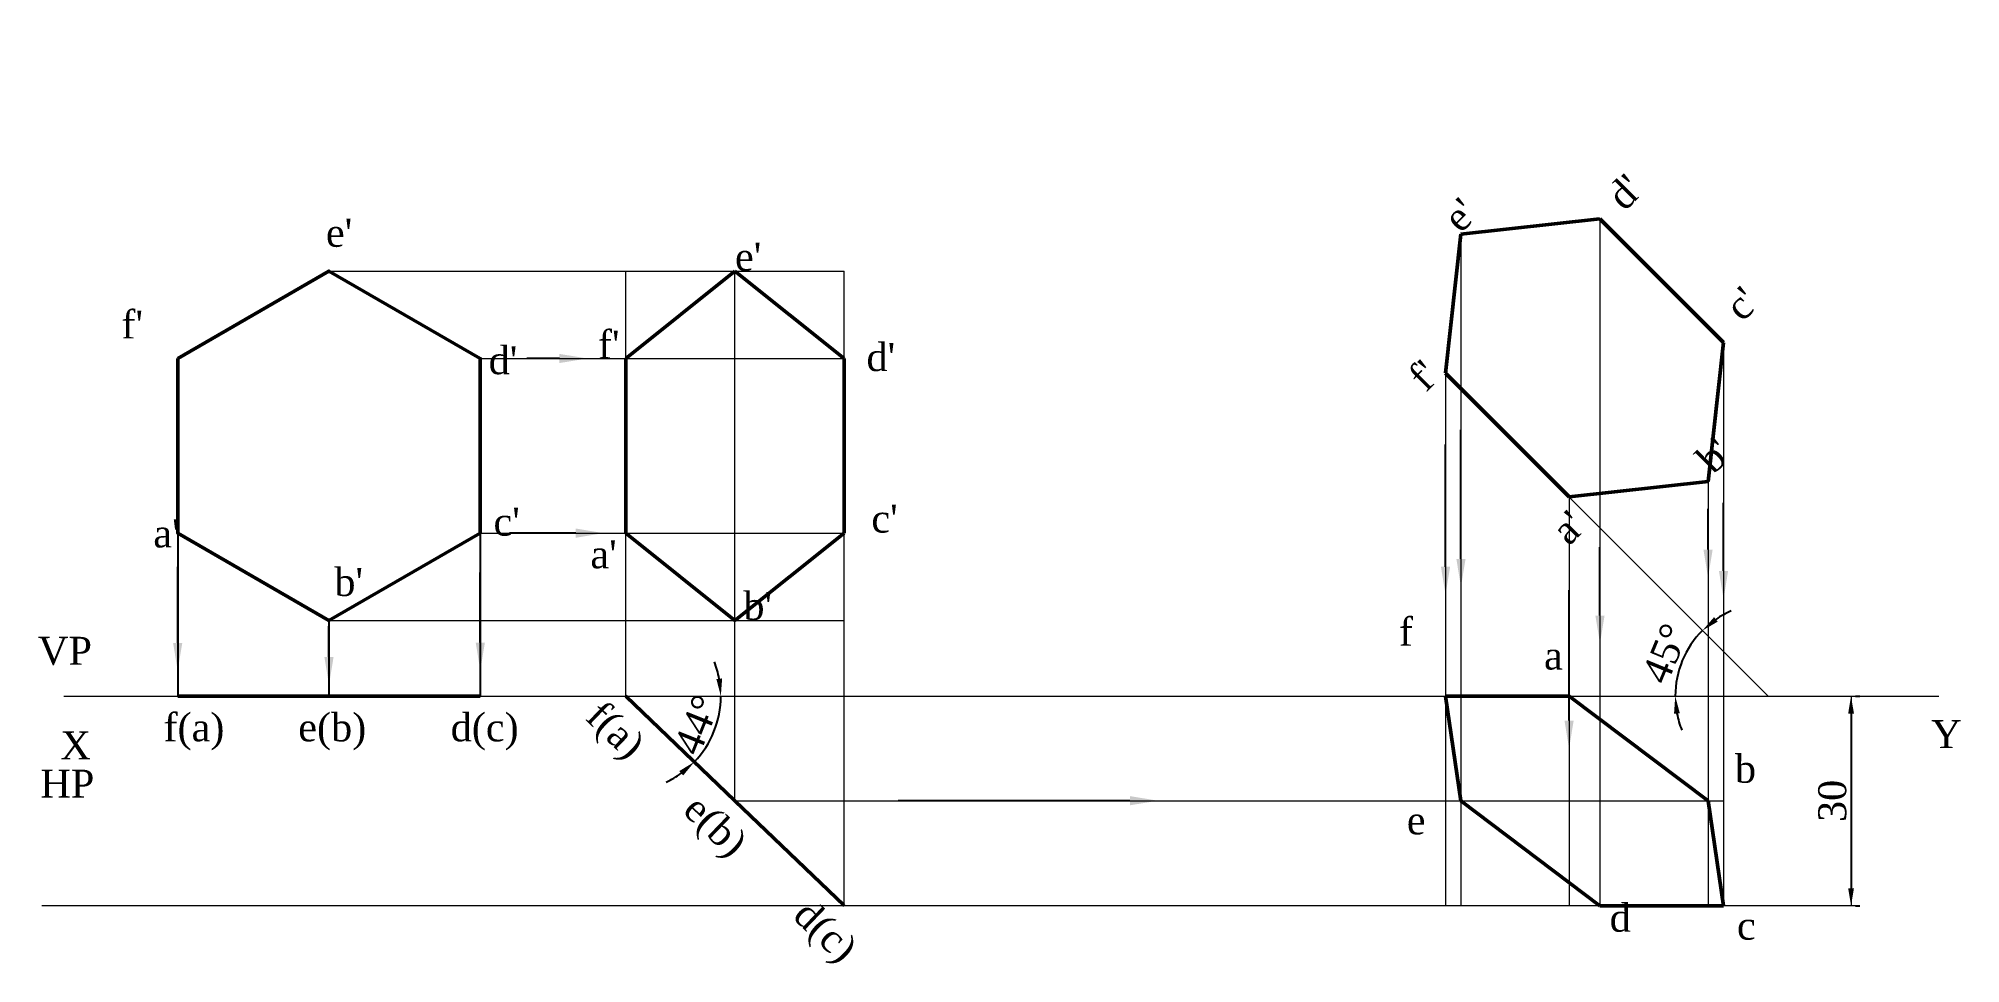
# Paper-space layout 'Layout23' of a CAD drawing. Header units: millimetres. Extents: x 5 to 280, y 55 to 187.
import ezdxf
from ezdxf import colors
from ezdxf.entities.mleader import LeaderData, LeaderLine
from ezdxf.math import Vec2, Vec3

# ---------------------------------------------------------------- set-up
doc = ezdxf.new("R2010")
doc.units = ezdxf.units.MM
for name, color, linetype, lineweight in [('PROJECTION_LINE', 250, 'Continuous', 5), ('VISIBLE_LINE', 170, 'Continuous', 50), ('XY LINE', 1, 'Continuous', 15)]:
    doc.layers.add(name, color=color, linetype=linetype, lineweight=lineweight)
doc.styles.get("Standard").update_dxf_attribs({"font": 'times.ttf', "height": 4})
doc.dimstyles.new('ISO-25', dxfattribs={"dimtxt": 4, "dimasz": 2.5, "dimexe": 1.25, "dimexo": 0.625, "dimtad": 1, "dimtoh": 1, "dimtxsty": 'Standard', "dimcen": 2.5, "dimadec": 0, "dimazin": 0, "dimtfac": 1, "dimtmove": 0, "dimatfit": 3, "dimfxl": 1, "dimarcsym": 0})

# ---------------------------------------------------------------- blocks, each defined once
blk = doc.blocks.new('*D125')
at = {"layer": 'Defpoints', "color": 0, "transparency": 16777216}
for p in [(264.2, 93), (264.2, 63), (264.2, 63)]:
    blk.add_point(p, dxfattribs=at)
at = {"layer": 'PROJECTION_LINE', "color": 0, "lineweight": -2, "transparency": 16777216}
for p, q in [((264.83, 93), (265.45, 93)), ((264.2, 90.5), (264.2, 65.5)), ((264.83, 63), (265.45, 63))]:
    blk.add_line(p, q, dxfattribs=at)
at = {"layer": 'PROJECTION_LINE', "color": 0, "transparency": 16777216}
for points in [[(263.79, 90.5), (264.62, 90.5), (264.2, 93)], [(263.79, 65.5), (264.62, 65.5), (264.2, 63)]]:
    blk.add_solid(points, dxfattribs=at)
at = {"layer": 'PROJECTION_LINE', "color": 0, "transparency": 16777216, "insert": (261.54, 78), "char_height": 4, "attachment_point": 5, "rotation": 90}
blk.add_mtext('30', dxfattribs=at)
blk = doc.blocks.new('*D126')
at = {"layer": 'Defpoints', "color": 0, "transparency": 16777216}
for p in [(8.47, 93), (88.87, 93.01), (276.77, 93), (100.75, 86.37), (104.51, 78.03)]:
    blk.add_point(p, dxfattribs=at)
at = {"layer": 'PROJECTION_LINE', "color": 0, "lineweight": -2, "transparency": 16777216}
for start, end in [(10.5496, 21.0992), (316.2193, 0), (295.12, 305.6696)]:
    blk.add_arc((88.88, 93), 13.6, start, end, dxfattribs=at)
at = {"layer": 'PROJECTION_LINE', "color": 0, "transparency": 16777216}
for points in [[(102.67, 95.53), (101.84, 95.45), (102.48, 93)], [(96.54, 82.27), (97.09, 81.64), (98.7, 83.59)]]:
    blk.add_solid(points, dxfattribs=at)
at = {"layer": 'PROJECTION_LINE', "color": 0, "transparency": 16777216, "insert": (99.06, 88.91), "char_height": 4, "attachment_point": 5, "rotation": 68.1096}
blk.add_mtext('44°', dxfattribs=at)
blk = doc.blocks.new('*D127')
at = {"layer": 'Defpoints', "color": 0, "transparency": 16777216}
for p in [(158.2, 187.13), (240.83, 99.64), (8.47, 93), (252.33, 93), (276.77, 93)]:
    blk.add_point(p, dxfattribs=at)
at = {"layer": 'PROJECTION_LINE', "color": 0, "lineweight": -2, "transparency": 16777216}
for start, end in [(113.396, 124.198), (135, 180), (190.802, 201.604)]:
    blk.add_arc((252.33, 93), 13.28, start, end, dxfattribs=at)
at = {"layer": 'PROJECTION_LINE', "color": 0, "transparency": 16777216}
for points in [[(245.13, 103.66), (244.6, 104.3), (242.94, 102.39)], [(238.87, 90.47), (239.7, 90.55), (239.05, 93)]]:
    blk.add_solid(points, dxfattribs=at)
at = {"layer": 'PROJECTION_LINE', "color": 0, "transparency": 16777216, "insert": (237.61, 99.1), "char_height": 4, "attachment_point": 5, "rotation": 67.5}
blk.add_mtext('45°', dxfattribs=at)

psp = doc.layouts.new('Layout23')

# ---------------------------------------------------------------- linework, layer by layer
at = {"layer": 'Defpoints'}
for p, q in [((24.762, 116.325), (24.762, 93)), ((68.063, 116.325), (68.063, 93)), ((46.412, 103.825), (46.412, 93))]:
    psp.add_line(p, q, dxfattribs=at)
at = {"layer": 'PROJECTION_LINE'}
for p, q in [((228.278, 161.308), (228.278, 63)), ((208.386, 159.094), (208.386, 63)), ((46.412, 153.825), (120.138, 153.825)), ((88.884, 93), (88.884, 153.825)), ((104.506, 78.029), (104.506, 153.825)), ((120.138, 63.049), (120.138, 153.825)), ((245.956, 143.631), (245.956, 63)), ((68.063, 141.325), (120.138, 141.325)), ((206.178, 139.209), (206.178, 63)), ((252.333, 93), (206.178, 139.154)), ((223.856, 121.531), (223.856, 63)), ((243.741, 123.739), (243.741, 63)), ((68.063, 116.325), (120.138, 116.325)), ((46.412, 103.825), (120.138, 103.825)), ((264.204, 93), (264.204, 63)), ((104.506, 78.029), (245.956, 78.029)), ((265.454, 63), (5.338, 63))]:
    psp.add_line(p, q, dxfattribs=at)
at = {"layer": 'VISIBLE_LINE'}
for p, q in [((228.278, 161.308), (208.386, 159.094)), ((245.956, 143.631), (228.278, 161.308)), ((208.386, 159.094), (206.178, 139.209)), ((104.506, 153.825), (88.884, 141.325)), ((120.138, 141.325), (104.506, 153.825)), ((243.741, 123.739), (245.956, 143.631)), ((88.884, 141.325), (88.884, 116.325)), ((120.138, 116.325), (120.138, 141.325)), ((206.178, 139.209), (223.856, 121.531)), ((223.856, 121.531), (243.741, 123.739)), ((88.884, 116.325), (104.506, 103.825)), ((104.506, 103.825), (120.138, 116.325)), ((24.762, 93), (46.412, 93)), ((46.412, 93), (68.063, 93)), ((88.875, 93.009), (104.506, 78.029)), ((206.178, 93), (223.856, 93)), ((208.386, 78.029), (206.178, 93)), ((223.856, 93), (243.741, 78.029)), ((104.506, 78.029), (120.138, 63.049)), ((228.278, 63), (208.386, 78.029)), ((243.741, 78.029), (245.956, 63)), ((245.956, 63), (228.278, 63))]:
    psp.add_line(p, q, dxfattribs=at)
psp.add_lwpolyline([(24.762, 141.325), (24.762, 116.325), (46.412, 103.825), (68.063, 116.325), (68.063, 141.325), (46.412, 153.825)], close=True, dxfattribs=at)
at = {"layer": 'XY LINE'}
psp.add_line((8.468, 93), (276.771, 93), dxfattribs=at)

# ---------------------------------------------------------------- texts
at = {"layer": 'PROJECTION_LINE'}
for s, rotation, p in [("d'", 45, (231.806, 162.287)), ("e'", 45, (208.342, 159.137)), ("c'", 45, (248.644, 146.433)), ("f'", 45, (203.355, 136.385)), ("b'", 45, (244.537, 124.648)), ("a'", 45, (223.83, 114.389)), ('f(a)       e(b)        d(c)', 316.21927, (82.927, 89.744))]:
    psp.add_text(s, height=4, rotation=rotation, dxfattribs=at).set_placement(p)
for s, p in [("e'", (45.975, 157.313)), ("e'", (104.506, 153.887)), ("f'", (16.709, 144.188)), ("d'", (69.257, 139.077)), ("f'", (84.891, 141.325)), ("d'", (123.325, 139.523)), ("a'", (21.275, 114.279)), ("c'", (69.953, 115.961)), ("c'", (124.021, 116.406)), ("a'", (83.816, 111.293)), ("b'", (47.181, 107.332)), ("b'", (105.712, 103.906)), ('f', (199.501, 100.214)), ('a', (220.273, 96.803)), ('f(a)       e(b)        d(c)', (22.727, 86.528)), ('b', (247.589, 80.6)), ('e', (200.639, 73.209)), ('d', (229.663, 59.279)), ('c', (247.874, 58.142))]:
    psp.add_text(s, height=4, dxfattribs=at).set_placement(p)
at = {"layer": 'XY LINE'}
for s, p in [('VP', (4.77, 97.488)), ('Y', (275.663, 85.561)), ('X', (7.982, 83.949)), ('HP', (5.107, 78.473))]:
    psp.add_text(s, height=4, dxfattribs=at).set_placement(p)

# ---------------------------------------------------------------- dimensions: what is measured, and where the dimension line sits
at = {"layer": 'PROJECTION_LINE'}
for base, line1, line2, picture, middle in [((240.832, 99.64), ((8.468, 93), (276.771, 93)), ((252.333, 93), (158.199, 187.133)), '*D127', (237.607, 99.1)), ((100.755, 86.369), ((88.875, 93.009), (104.506, 78.029)), ((8.468, 93), (276.771, 93)), '*D126', (99.065, 88.909))]:
    dim = psp.add_angular_dim_2l(base=base, line1=line1, line2=line2, dimstyle='ISO-25', dxfattribs=at)
    dim.commit()
    dim.dimension.update_dxf_attribs({"geometry": picture, "text_midpoint": middle})
dim = psp.add_linear_dim(base=(264.204, 63), p1=(264.204, 93), p2=(264.204, 63), angle=90, dimstyle='ISO-25', dxfattribs=at)
dim.commit()
dim.dimension.update_dxf_attribs({"geometry": '*D125', "text_midpoint": (261.545, 78)})

# ---------------------------------------------------------------- leaders
ml = psp.add_multileader_mtext('Standard', dxfattribs=at)
ml.set_content('')
ml.set_leader_properties()
ml.build(insert=Vec2(0, 0))
ml.multileader.update_dxf_attribs({"has_dogleg": 0})
ctx = ml.context
ctx.base_point, ctx.plane_origin = Vec3(90.707, 141.039), Vec3(83.373, 141.325)
notes = []
notes.append((ctx, [(0, (1, 1, 0), (82.707, 141.325), (-1, 0), 8, [(0, [(83.373, 141.325)], 0, [])])]))
ctx.mtext, ml.multileader.dxf.content_type = None, 0
ml = psp.add_multileader_mtext('Standard', dxfattribs=at)
ml.set_content('')
ml.set_leader_properties()
ml.build(insert=Vec2(0, 0))
ml.multileader.update_dxf_attribs({"has_dogleg": 0})
ctx = ml.context
ctx.base_point, ctx.plane_origin = Vec3(208.003, 131.106), Vec3(208.386, 108.633)
notes.append((ctx, [(0, (1, 1, 0), (200.386, 131.106), (1, 0), 8, [(0, [(208.386, 108.633)], 0, [])])]))
ctx.mtext, ml.multileader.dxf.content_type = None, 0
ml = psp.add_multileader_mtext('Standard', dxfattribs=at)
ml.set_content('')
ml.set_leader_properties()
ml.build(insert=Vec2(0, 0))
ml.multileader.update_dxf_attribs({"has_dogleg": 0})
ctx = ml.context
ctx.base_point, ctx.plane_origin = Vec3(206.061, 129.034), Vec3(206.178, 107.518)
notes.append((ctx, [(0, (1, 1, 0), (198.178, 129.034), (1, 0), 8, [(0, [(206.178, 107.518)], 0, [])])]))
ctx.mtext, ml.multileader.dxf.content_type = None, 0
ml = psp.add_multileader_mtext('Standard', dxfattribs=at)
ml.set_content('')
ml.set_leader_properties()
ml.build(insert=Vec2(0, 0))
ml.multileader.update_dxf_attribs({"has_dogleg": 0})
ctx = ml.context
ctx.base_point, ctx.plane_origin = Vec3(245.81, 120.675), Vec3(245.956, 106.907)
notes.append((ctx, [(0, (1, 1, 0), (237.956, 120.675), (1, 0), 8, [(0, [(245.956, 106.907)], 0, [])])]))
ctx.mtext, ml.multileader.dxf.content_type = None, 0
ml = psp.add_multileader_mtext('Standard', dxfattribs=at)
ml.set_content('')
ml.set_leader_properties()
ml.build(insert=Vec2(0, 0))
ml.multileader.update_dxf_attribs({"has_dogleg": 0})
ctx = ml.context
ctx.base_point, ctx.plane_origin = Vec3(259.678, 119.783), Vec3(243.741, 109.967)
notes.append((ctx, [(0, (1, 1, 0), (251.741, 119.783), (-1, 0), 8, [(0, [(243.741, 109.967)], 0, [])])]))
ctx.mtext, ml.multileader.dxf.content_type = None, 0
ml = psp.add_multileader_mtext('Standard', dxfattribs=at)
ml.set_content('')
ml.set_leader_properties()
ml.build(insert=Vec2(0, 0))
ml.multileader.update_dxf_attribs({"has_dogleg": 0})
ctx = ml.context
ctx.base_point, ctx.plane_origin = Vec3(88.23, 115.9), Vec3(85.725, 116.325)
notes.append((ctx, [(0, (1, 1, 0), (80.23, 116.325), (-1, 0), 8, [(0, [(85.725, 116.325)], 0, [])])]))
ctx.mtext, ml.multileader.dxf.content_type = None, 0
ml = psp.add_multileader_mtext('Standard', dxfattribs=at)
ml.set_content('')
ml.set_leader_properties()
ml.build(insert=Vec2(0, 0))
ml.multileader.update_dxf_attribs({"has_dogleg": 0})
ctx = ml.context
ctx.base_point, ctx.plane_origin = Vec3(243.808, 114.301), Vec3(228.278, 100.534)
notes.append((ctx, [(0, (1, 1, 0), (236.278, 114.301), (-1, 0), 8, [(0, [(228.278, 100.534)], 0, [])])]))
ctx.mtext, ml.multileader.dxf.content_type = None, 0
ml = psp.add_multileader_mtext('Standard', dxfattribs=at)
ml.set_content('')
ml.set_leader_properties()
ml.build(insert=Vec2(0, 0))
ml.multileader.update_dxf_attribs({"has_dogleg": 0})
ctx = ml.context
ctx.base_point, ctx.plane_origin = Vec3(41.735, 111.508), Vec3(24.762, 96.619)
notes.append((ctx, [(0, (1, 1, 0), (32.762, 111.508), (-1, 0), 8, [(0, [(24.762, 96.619)], 0, [])])]))
ctx.mtext, ml.multileader.dxf.content_type = None, 0
ml = psp.add_multileader_mtext('Standard', dxfattribs=at)
ml.set_content('')
ml.set_leader_properties()
ml.build(insert=Vec2(0, 0))
ml.multileader.update_dxf_attribs({"has_dogleg": 0})
ctx = ml.context
ctx.base_point, ctx.plane_origin = Vec3(67.903, 110.677), Vec3(68.063, 96.669)
notes.append((ctx, [(0, (1, 1, 0), (60.063, 110.677), (1, 0), 8, [(0, [(68.063, 96.669)], 0, [])])]))
ctx.mtext, ml.multileader.dxf.content_type = None, 0
ml = psp.add_multileader_mtext('Standard', dxfattribs=at)
ml.set_content('')
ml.set_leader_properties()
ml.build(insert=Vec2(0, 0))
ml.multileader.update_dxf_attribs({"has_dogleg": 0})
ctx = ml.context
ctx.base_point, ctx.plane_origin = Vec3(239.558, 108.182), Vec3(223.856, 85.491)
notes.append((ctx, [(0, (1, 1, 0), (231.856, 108.182), (-1, 0), 8, [(0, [(223.856, 85.491)], 0, [])])]))
ctx.mtext, ml.multileader.dxf.content_type = None, 0
ml = psp.add_multileader_mtext('Standard', dxfattribs=at)
ml.set_content('')
ml.set_leader_properties()
ml.build(insert=Vec2(0, 0))
ml.multileader.update_dxf_attribs({"has_dogleg": 0})
ctx = ml.context
ctx.base_point, ctx.plane_origin = Vec3(62.361, 103.022), Vec3(46.412, 94.603)
notes.append((ctx, [(0, (1, 1, 0), (54.412, 103.022), (-1, 0), 8, [(0, [(46.412, 94.603)], 0, [])])]))
ctx.mtext, ml.multileader.dxf.content_type = None, 0
ml = psp.add_multileader_mtext('Standard', dxfattribs=at)
ml.set_content('')
ml.set_leader_properties()
ml.build(insert=Vec2(0, 0))
ml.multileader.update_dxf_attribs({"has_dogleg": 0})
ctx = ml.context
ctx.base_point, ctx.plane_origin = Vec3(143.875, 79.04), Vec3(165.022, 78.029)
notes.append((ctx, [(0, (1, 1, 0), (135.875, 78.029), (-1, 0), 8, [(0, [(165.022, 78.029)], 0, [])])]))
ctx.mtext, ml.multileader.dxf.content_type = None, 0
for ctx, leaders in notes:
    for number, flags, end, landing, length, lines in leaders:
        leader = LeaderData()
        leader.index, (leader.has_last_leader_line, leader.has_dogleg_vector, leader.attachment_direction) = number, flags
        leader.last_leader_point, leader.dogleg_vector, leader.dogleg_length = Vec3(end), Vec3(landing), length
        for number, points, colour, breaks in lines:
            line = LeaderLine()
            line.index, line.vertices, line.color, line.breaks = number, Vec3.list(points), colors.encode_raw_color(colour), breaks
            leader.lines.append(line)
        ctx.leaders.append(leader)

doc.saveas('drawing.dxf')
